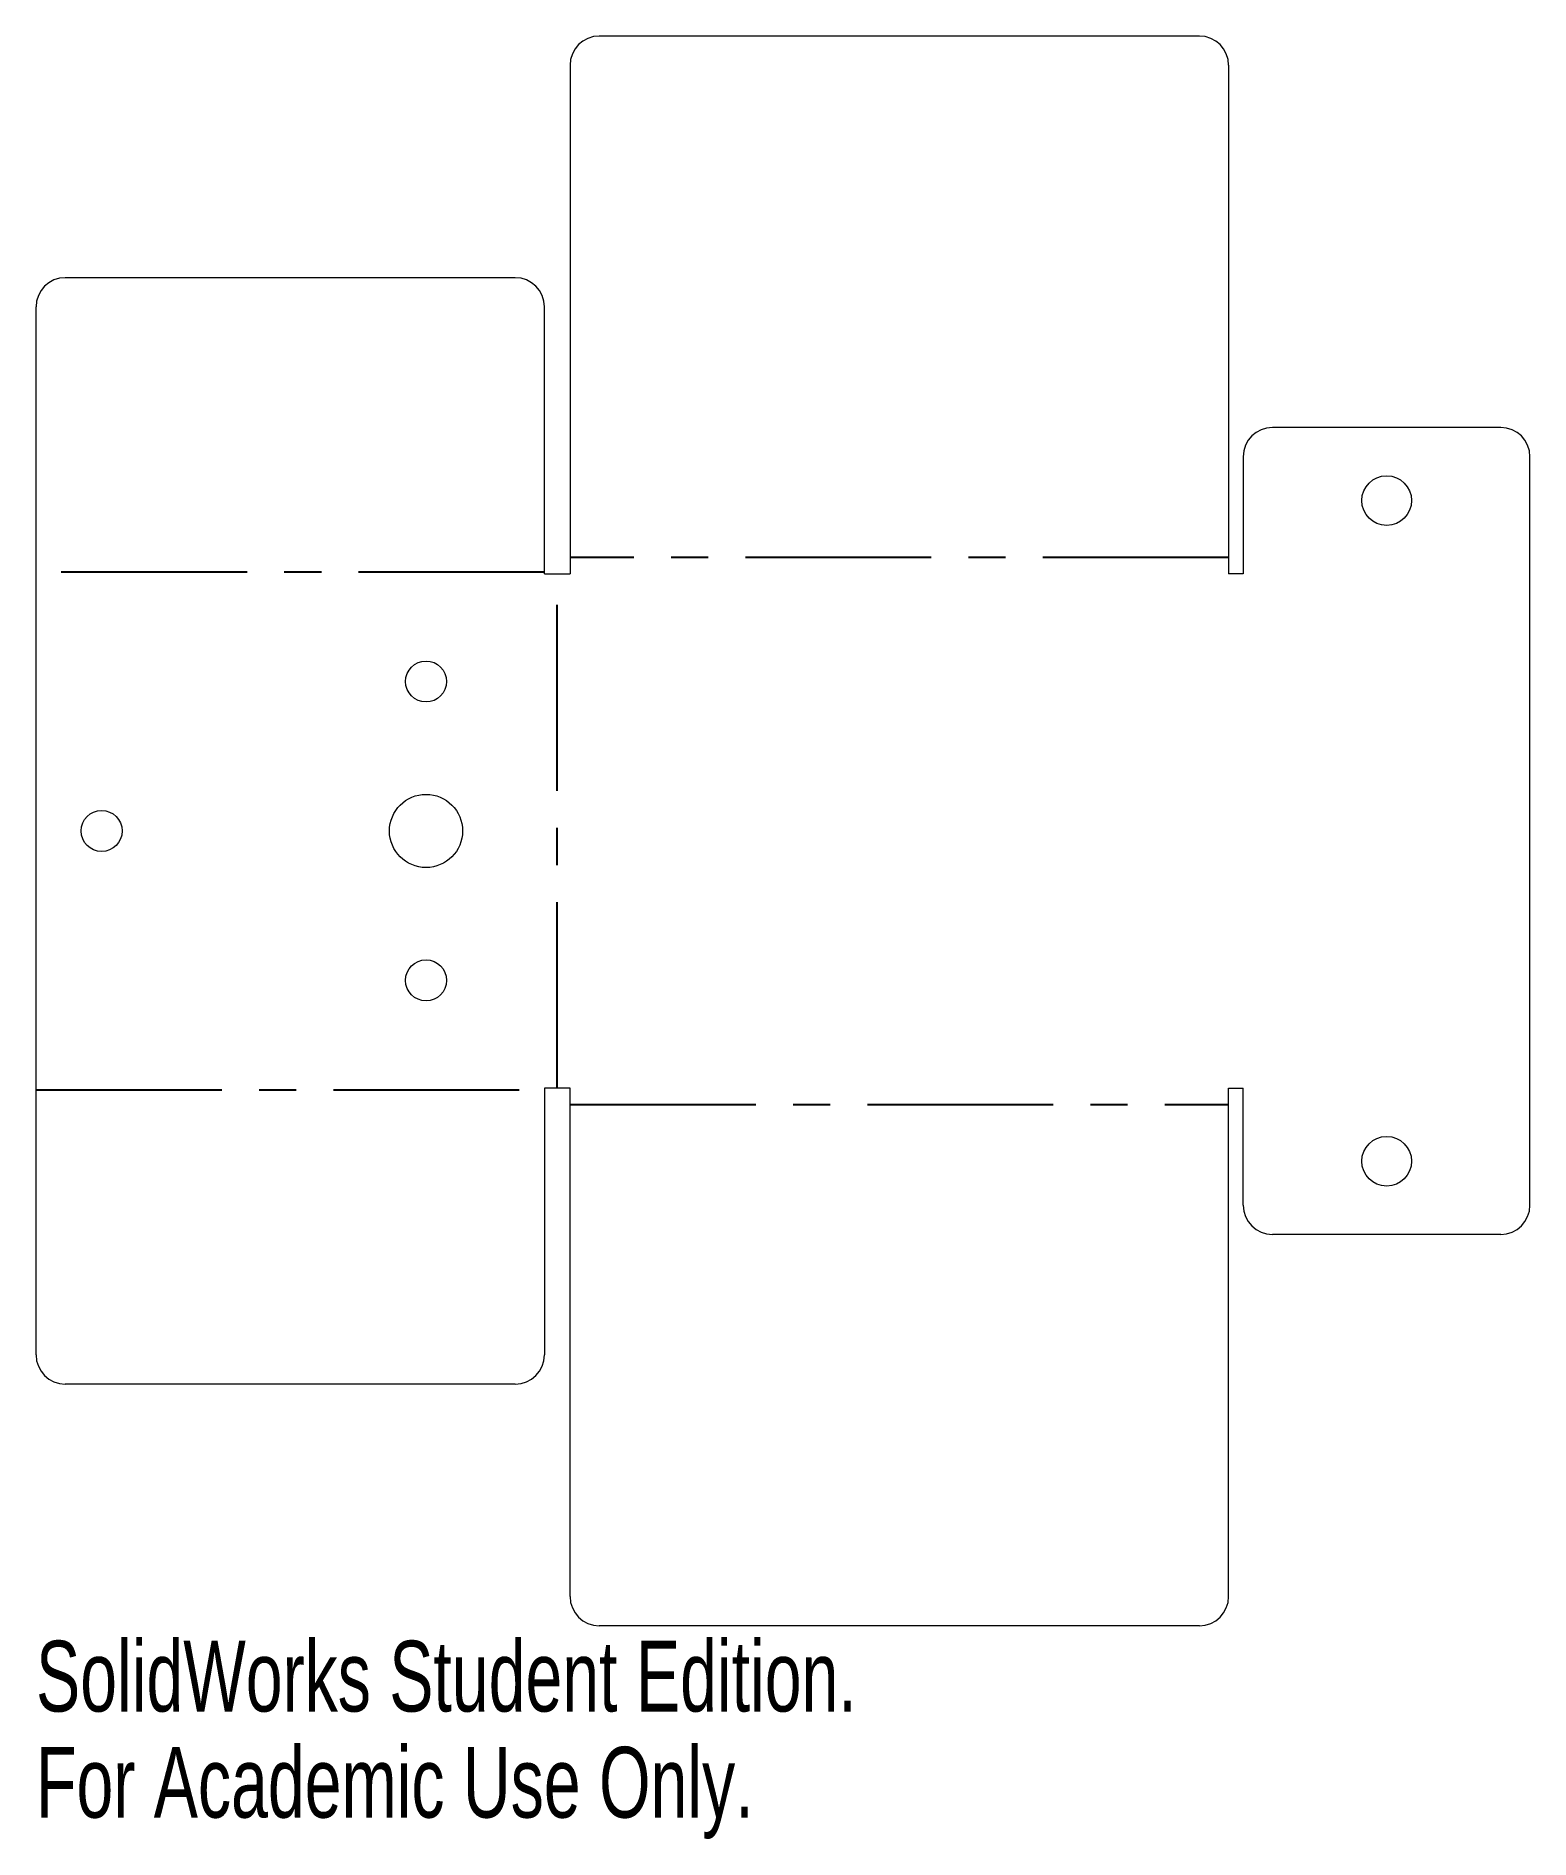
# Model space of a CAD drawing. Header units: millimetres. Extents: x -35 to 67, y -51 to 72.
import ezdxf

# ---------------------------------------------------------------- set-up
doc = ezdxf.new("R2010")
doc.units = ezdxf.units.MM
doc.linetypes.add('CENTERX2', pattern=[20.32, 12.7, -2.54, 2.54, -2.54])
doc.styles.add('SLDTEXTSTYLE0', font='TXT', dxfattribs={"width": 0.7})

msp = doc.modelspace()

# ---------------------------------------------------------------- linework, layer by layer
at = {"color": 7, "linetype": 'Continuous', "lineweight": 15}
for p, q in [((44.67, 71.88), (3.67, 71.88)), ((1.67, 69.88), (1.67, 35.14)), ((46.67, 69.88), (46.67, 35.14)), ((-2.08, 55.37), (-32.82, 55.37)), ((-34.82, -18.23), (-34.82, 53.37)), ((-0.08, 35.14), (-0.08, 53.37)), ((65.26, 45.14), (49.67, 45.14)), ((47.67, 43.14), (47.67, 35.14)), ((67.26, -8), (67.26, 43.14)), ((-0.08, 35.14), (1.67, 35.14)), ((47.67, 35.14), (46.67, 35.14)), ((1.67, 0), (-0.08, 0)), ((-0.08, 0), (-0.08, -18.23)), ((1.67, -34.74), (1.67, 0)), ((46.67, 0), (47.67, 0)), ((46.67, -34.74), (46.67, 0)), ((47.67, -8), (47.67, 0)), ((65.26, -10), (49.67, -10)), ((-2.08, -20.23), (-32.82, -20.23)), ((44.67, -36.74), (3.67, -36.74))]:
    msp.add_line(p, q, dxfattribs=at)
at = {"color": 7, "linetype": 'CENTERX2'}
for p, q in [((46.67, 36.26), (1.67, 36.26)), ((-0.08, 35.25), (-34.82, 35.25)), ((0.8, 0), (0.8, 35.14)), ((-34.82, -0.11), (-0.08, -0.11)), ((1.67, -1.12), (46.67, -1.12))]:
    msp.add_line(p, q, dxfattribs=at)
at = {"color": 7, "linetype": 'Continuous', "lineweight": 15}
for centre, radius in [((57.47, 40.14), 1.7), ((-8.17, 27.78), 1.4), ((-8.17, 17.57), 2.5), ((-30.34, 17.57), 1.4), ((-8.17, 7.36), 1.4), ((57.47, -5), 1.7)]:
    msp.add_circle(centre, radius, dxfattribs=at)
for centre, start, end in [((3.67, 69.88), 90, 180), ((44.67, 69.88), 0, 90), ((-32.82, 53.37), 90, 180), ((-2.08, 53.37), 0, 90), ((49.67, 43.14), 90, 180), ((65.26, 43.14), 0, 90), ((49.67, -8), 180, 270), ((65.26, -8), 270, 0), ((-32.82, -18.23), 180, 270), ((-2.08, -18.23), 270, 0), ((3.67, -34.74), 180, 270), ((44.67, -34.74), 270, 0)]:
    msp.add_arc(centre, 2, start, end, dxfattribs=at)

# ---------------------------------------------------------------- texts
at = {"color": 7, "linetype": 'Continuous', "char_height": 4.8336, "attachment_point": 1, "style": 'SLDTEXTSTYLE0'}
for s, insert in [('SolidWorks Student Edition.', (-34.82, -37.76)), ('For Academic Use Only.', (-34.82, -45.01))]:
    msp.add_mtext(s, dxfattribs=dict(at, insert=insert))

doc.saveas('drawing.dxf')
